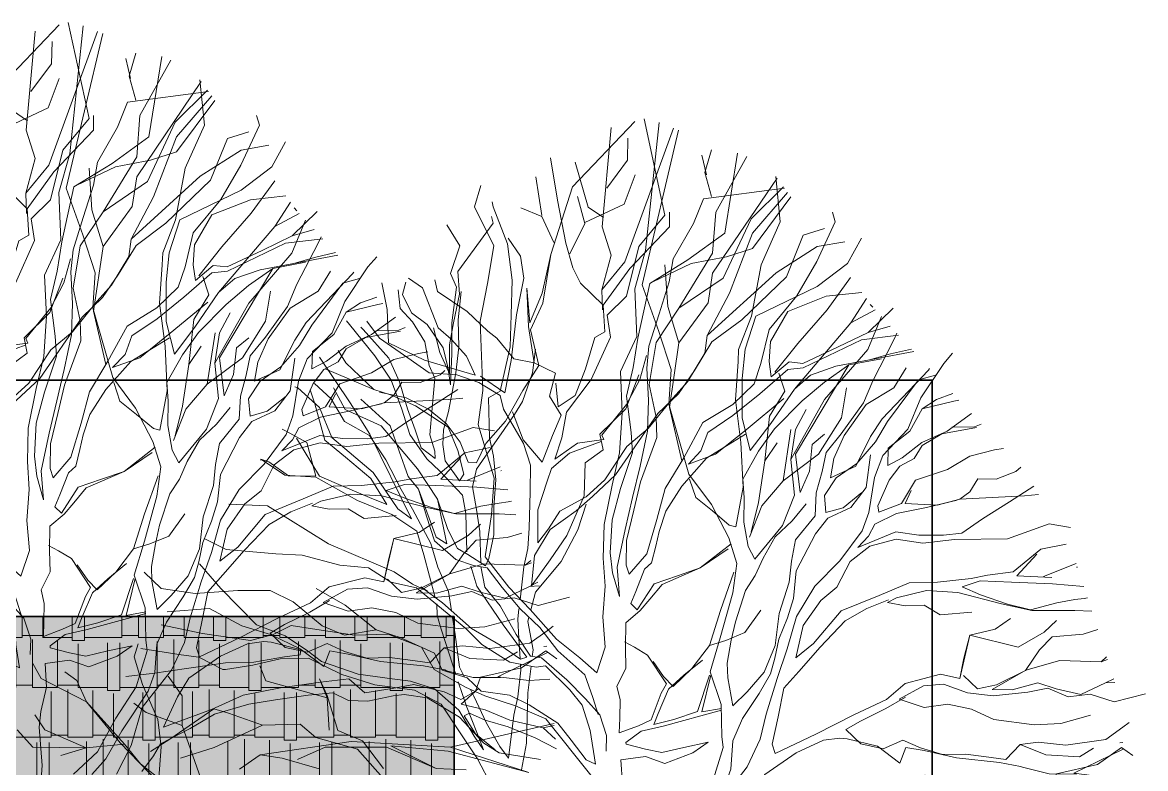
# Model space of a CAD drawing. Header units: millimetres. Extents: x -2481 to 9238, y -476 to 10647.
# Drawn here: x 6134 to 6820, y 8942 to 9398 of the extents above; entities that cross this region are included whole.
import ezdxf

# ---------------------------------------------------------------- set-up
doc = ezdxf.new("R2010")
doc.units = ezdxf.units.MM
for name, color, linetype, lineweight in [('A-ELEWACJA CIENKA', 11, 'Continuous', 13), ('A-murowane', 3, 'Continuous', 35), ('A-RYS ELEWACJI', 30, 'Continuous', 35), ('B-materiały', 9, 'Continuous', 0)]:
    doc.layers.add(name, color=color, linetype=linetype, lineweight=lineweight)
doc.layers.add('bowe drewno', color=7, linetype='Continuous', true_color=0x51432a)

# ---------------------------------------------------------------- blocks, each defined once
blk = doc.blocks.new('A$C2EBD462E')
at = {"layer": 'B-materiały'}
for p, q in [((-80.34, 908.35), (-42.28, 948.3)), ((-36.61, 949.78), (-23.92, 890.99)), ((-35.74, 869.47), (-27.53, 947.69)), ((-62.29, 883.94), (-56.77, 944.52)), ((-48.42, 862.45), (-18.68, 944.24)), ((-37.96, 848.42), (-15.58, 943.03)), ((-46.84, 924.54), (-46.55, 938.12)), ((1.38, 915.59), (-1.51, 927.72)), ((0.52, 917.03), (4.56, 930.9)), ((7.17, 892.89), (26.05, 926.75)), ((20.44, 928.94), (12.69, 879.88)), ((-89.62, 900.21), (-93.88, 926.12)), ((-70.81, 895.94), (-78.89, 923.39)), ((-59.55, 907.5), (-46.84, 924.54)), ((-99.11, 890.74), (-102.86, 914.43)), ((-48.86, 897.67), (-42.22, 915.59)), ((4.56, 902.29), (0.52, 917.03)), ((5.17, 855.47), (44.52, 913.6)), ((46.54, 886.93), (43.77, 914.62)), ((-136.51, 909.16), (-140.27, 896.15)), ((-93.78, 866.9), (-80.34, 908.35)), ((-0.35, 901.03), (49.05, 907.5)), ((48.4, 908.37), (28.74, 888.82)), ((-128.99, 896.15), (-129.54, 899.18)), ((-84.45, 873.84), (-89.62, 900.21)), ((-72.83, 885.82), (-77.45, 902.29)), ((-6.55, 885.84), (-0.35, 901.03)), ((29.49, 879.88), (51.03, 904.83)), ((53.01, 902.15), (29.49, 870.66)), ((-140.27, 896.15), (-128.55, 872.17)), ((-120.2, 873.5), (-128.99, 896.15)), ((-99.11, 890.16), (-112.1, 895.36)), ((-72.83, 886.4), (-48.86, 897.67)), ((-61.57, 889.58), (-70.81, 895.94)), ((-21.16, 883.94), (-21.16, 892.89)), ((-21.16, 892.89), (-21.16, 883.94)), ((5.17, 867.67), (7.17, 892.89)), ((80.14, 886.93), (78.39, 892.89)), ((-150.5, 856.54), (-128.99, 886.11)), ((-128.99, 886.11), (-129.99, 890.18)), ((-91.89, 874.27), (-99.11, 890.16)), ((-82.07, 867.33), (-72.83, 885.82)), ((-23.92, 890.99), (-39.97, 871.74)), ((-18.86, 864.31), (-6.55, 885.84)), ((28.74, 888.82), (11.69, 852.49)), ((34.87, 860.62), (46.54, 886.93)), ((68.89, 862.59), (80.14, 886.93)), ((-149.22, 872.21), (-157.32, 885.03)), ((-56.77, 866.59), (-62.29, 883.94)), ((-45.49, 858.45), (-21.16, 883.94)), ((12.69, 879.88), (-9.88, 863.61)), ((15.45, 843.27), (29.49, 879.88)), ((60.58, 878.79), (50.3, 853.3)), ((73.62, 882.86), (60.58, 878.79)), ((-154.94, 855.31), (-149.22, 872.21)), ((-128.55, 872.17), (-132.44, 849.17)), ((-117.41, 851.22), (-120.2, 873.5)), ((-112.19, 865.88), (-119.73, 876.86)), ((-80.17, 858.86), (-84.45, 873.84)), ((-39.97, 871.74), (-47.49, 841.37)), ((43.93, 855.82), (69.11, 871.74)), ((69.11, 871.74), (85.91, 874.72)), ((96.19, 876.89), (87.67, 861.44)), ((-110.18, 852.52), (-112.19, 865.88)), ((-93.78, 866.9), (-98.9, 843.27)), ((-98.62, 837.17), (-93.78, 866.9)), ((-62.51, 845.34), (-56.77, 866.59)), ((-42.41, 845.84), (-35.74, 869.47)), ((-15.4, 834.05), (5.17, 867.67)), ((13.69, 865.5), (-7.87, 861.44)), ((29.49, 870.66), (13.69, 865.5)), ((-75.47, 849.48), (-80.17, 858.86)), ((-62.51, 845.34), (-48.42, 862.45)), ((-61.72, 835.86), (-45.49, 858.45)), ((-9.88, 863.61), (-33.2, 849.23)), ((-7.87, 861.44), (-31.44, 850.32)), ((-22.17, 835.13), (-23.92, 860.62)), ((-21.3, 850.28), (-18.86, 864.31)), ((28.95, 829.19), (34.87, 860.62)), ((56.57, 841.62), (68.89, 862.59)), ((87.67, 861.44), (69.11, 847.34)), ((-172.12, 846.52), (-180.65, 852.49)), ((-162.84, 844.35), (-164.6, 851.4)), ((-151.38, 847.02), (-154.94, 855.31)), ((-149.59, 842.6), (-150.5, 856.54)), ((-117.99, 829.98), (-117.41, 851.22)), ((-114.64, 830.06), (-110.18, 852.52)), ((11.69, 852.49), (-15.4, 834.05)), ((1.87, 817.34), (43.93, 855.82)), ((2.41, 837.3), (5.17, 855.47)), ((50.3, 853.3), (22.97, 827)), ((75.22, 833.14), (89.52, 852.89)), ((-196.88, 849.62), (-193.68, 833.24)), ((-185.69, 833.87), (-186.98, 845.28)), ((-182.3, 849.97), (-184.41, 842.45)), ((-162.49, 822.16), (-172.12, 846.52)), ((-144.86, 832.1), (-162.84, 844.35)), ((-154.18, 825.16), (-151.38, 847.02)), ((-148.52, 844.3), (-150.32, 826.94)), ((-132.44, 849.17), (-136.89, 826.16)), ((-106.42, 825.1), (-108.43, 846.25)), ((-108.43, 846.25), (-107.42, 822.93)), ((-61.72, 835.86), (-75.47, 849.48)), ((-62.21, 833.05), (-62.51, 845.34)), ((-41.13, 816.82), (-42.41, 845.84)), ((-33.2, 849.23), (-40.54, 815.72)), ((-27.68, 819.95), (-37.96, 848.42)), ((-27.51, 830.57), (-21.3, 850.28)), ((69.11, 847.34), (31.5, 829.17)), ((-184.41, 842.45), (-178.92, 831.25)), ((-153.07, 825.19), (-149.59, 842.6)), ((-98.9, 843.27), (-106.42, 825.1)), ((-47.49, 841.37), (-59.33, 829.77)), ((-15.4, 812.9), (2.41, 837.3)), ((1.87, 817.34), (15.45, 843.27)), ((39.77, 821.08), (56.57, 841.62)), ((74.63, 841.37), (51.05, 832.15)), ((96.3, 843.75), (74.63, 841.37)), ((89.67, 825.1), (99.12, 839.94)), ((-193.68, 833.24), (-192.93, 812.9)), ((-178.22, 825.68), (-185.69, 833.87)), ((-178.92, 831.25), (-169.24, 824.23)), ((-132.27, 820.13), (-144.86, 832.1)), ((-106.03, 820.78), (-98.62, 837.17)), ((-60.75, 819.68), (-61.72, 835.86)), ((-33.72, 810.86), (-27.51, 830.57)), ((-15.4, 834.05), (-29.31, 813.21)), ((-15.4, 812.9), (-22.17, 835.13)), ((51.05, 832.15), (40.51, 813.84)), ((57.3, 812.58), (75.22, 833.14)), ((89.67, 825.1), (104.52, 833.05)), ((100.15, 819.24), (115.42, 834.15)), ((101.46, 836.36), (103.02, 834.68)), ((-216.73, 824.16), (-218.46, 826.35)), ((-201.16, 804.99), (-216.73, 824.16)), ((-198.45, 815.88), (-206.06, 826.19)), ((-170.65, 813.58), (-178.22, 825.68)), ((-169.24, 824.23), (-159.39, 809.95)), ((-155.52, 811.72), (-153.07, 825.19)), ((-154.27, 806.17), (-154.18, 825.16)), ((-150.32, 826.94), (-149.9, 810.19)), ((-136.89, 826.16), (-135.27, 783.74)), ((-118.62, 810.41), (-117.99, 829.98)), ((-117.85, 802.05), (-114.64, 830.06)), ((-59.33, 829.77), (-57.32, 816.42)), ((22.97, 827), (4.76, 813.5)), ((21.08, 808.88), (28.95, 829.19)), ((31.5, 829.17), (24.99, 808.98)), ((55.21, 784.6), (89.67, 825.1)), ((99.95, 808.83), (108.3, 828.98)), ((-209.77, 822.48), (-208.27, 821.02)), ((-208.27, 821.02), (-192.75, 803.53)), ((-165.28, 822.09), (-161.55, 807.1)), ((-154.49, 815.1), (-162.49, 822.16)), ((-126.58, 815.8), (-132.27, 820.13)), ((-107.42, 822.93), (-103.85, 800.73)), ((-101.02, 799.12), (-106.03, 820.78)), ((-66.81, 816.18), (-60.75, 819.68)), ((-51.2, 795.34), (-41.13, 816.82)), ((-20.16, 796.63), (-27.68, 819.95)), ((0.46, 806.69), (1.87, 817.34)), ((34.7, 800.29), (39.77, 821.08)), ((81.93, 810.41), (100.15, 819.24)), ((118.86, 817.59), (96.19, 814.8)), ((100.15, 819.24), (113.72, 823.13)), ((116, 814.8), (117.8, 818.74)), ((-181.02, 803.82), (-198.45, 815.88)), ((-192.93, 812.9), (-170.93, 802.4)), ((-168.06, 799.12), (-170.65, 813.58)), ((-159.39, 809.95), (-155.63, 793.84)), ((-155.63, 793.84), (-155.52, 811.72)), ((-145.29, 804.72), (-154.49, 815.1)), ((-149.9, 810.19), (-151.74, 794.5)), ((-116.2, 803.21), (-126.58, 815.8)), ((-124.65, 783.45), (-118.62, 810.41)), ((-72.48, 797.04), (-66.81, 816.18)), ((-57.32, 816.42), (-68.96, 790.43)), ((-40.54, 815.72), (-43.44, 797.77)), ((-35.06, 797.42), (-33.72, 810.86)), ((-29.31, 813.21), (-33.69, 787.4)), ((-21.16, 773.31), (-15.4, 812.9)), ((4.76, 813.5), (-5.97, 795.92)), ((40.51, 813.84), (39.7, 801.53)), ((43.22, 794.91), (57.3, 812.58)), ((60.4, 800.37), (81.93, 810.41)), ((96.19, 814.8), (60.58, 797.71)), ((103.12, 789.71), (116, 814.8)), ((-216.25, 776.29), (-234.98, 804.19)), ((-218.93, 800.64), (-223.59, 808.28)), ((-191.29, 790.16), (-201.16, 804.99)), ((-192.75, 803.53), (-186.24, 789.17)), ((-167.94, 794.65), (-181.02, 803.82)), ((-161.55, 807.1), (-156.23, 795.5)), ((-154.91, 787.16), (-154.27, 806.17)), ((-139.97, 793.12), (-145.29, 804.72)), ((-103.85, 800.73), (-116.2, 803.21)), ((-102.95, 809.13), (-104.81, 794.56)), ((-39.35, 790.61), (-35.25, 805.24)), ((-10.27, 789.1), (0.46, 806.69)), ((20.7, 801.61), (21.08, 808.88)), ((24.99, 808.98), (23.2, 791.06)), ((73.62, 778.19), (99.95, 808.83)), ((80.55, 798.64), (128.14, 807.58)), ((108.37, 803.25), (88.35, 799.4)), ((101.13, 802.51), (113.88, 806.18)), ((113.88, 806.18), (126.68, 809.15)), ((146.43, 800.29), (151.86, 806.57)), ((-201.76, 784.31), (-231.67, 796.94)), ((-201.76, 784.31), (-218.93, 800.64)), ((-170.93, 802.4), (-155.73, 797.75)), ((-164.51, 791.39), (-168.06, 799.12)), ((-155.73, 797.75), (-139.97, 793.12)), ((-121.83, 782.4), (-117.85, 802.05)), ((-110.69, 783.8), (-101.02, 799.12)), ((-90.84, 794.35), (-103.85, 800.73)), ((-78.77, 780.69), (-72.48, 797.04)), ((-43.44, 797.77), (-47.48, 780.35)), ((-34.01, 777.9), (-35.06, 797.42)), ((-21.66, 775.41), (-20.16, 796.63)), ((19.06, 778.11), (20.7, 801.61)), ((30.54, 787.89), (34.7, 800.29)), ((51.05, 796.63), (34.05, 781.84)), ((39.7, 801.53), (41.05, 792.07)), ((41.05, 792.07), (52, 801.28)), ((60.58, 797.71), (51.05, 796.63)), ((52, 801.28), (60.4, 800.37)), ((55.82, 744.83), (88.35, 799.4)), ((65.05, 793.23), (80.55, 798.64)), ((88.35, 799.4), (73.53, 788.97)), ((80.55, 798.64), (101.13, 802.51)), ((123.52, 797.71), (116, 785.51)), ((125.06, 783.56), (137.04, 796.15)), ((132.43, 779.27), (146.43, 800.29)), ((137.04, 796.15), (137.78, 797.18)), ((-184.71, 772.45), (-191.29, 790.16)), ((-151.15, 793.4), (-167.94, 794.65)), ((-166.28, 772.91), (-164.51, 791.39)), ((-156.23, 795.5), (-154.91, 787.16)), ((-151.74, 794.5), (-156.18, 770.93)), ((-137.63, 788.71), (-151.15, 793.4)), ((-136.61, 792.64), (-121.83, 782.4)), ((-104.81, 794.56), (-111.08, 777.08)), ((-94.4, 780.29), (-90.84, 794.35)), ((-68.96, 790.43), (-84.1, 770.5)), ((-50.02, 770.23), (-51.2, 795.34)), ((-47.84, 772.52), (-39.98, 793.39)), ((-47.35, 775.33), (-39.35, 790.61)), ((-5.97, 795.92), (-15.67, 781.71)), ((23.2, 791.06), (23.24, 767.04)), ((49.3, 783.34), (45.54, 794.46)), ((55.21, 784.6), (65.05, 793.23)), ((97.32, 776.16), (103.12, 789.71)), ((131.05, 790.39), (112.13, 764.8)), ((141.41, 793.26), (131.05, 790.39)), ((-250.14, 786.12), (-248.35, 785.51)), ((-248.35, 785.51), (-235.06, 773.31)), ((-237.86, 775.58), (-240.8, 784.1)), ((-238.03, 788), (-227.88, 778.63)), ((-226.53, 785.51), (-219.26, 772.22)), ((-191.63, 781.21), (-201.76, 784.31)), ((-198.37, 782.72), (-182.08, 779.21)), ((-186.24, 789.17), (-181.36, 772.53)), ((-135.27, 783.74), (-138.1, 763)), ((-124.58, 780.66), (-137.63, 788.71)), ((-131.81, 779.36), (-124.65, 783.45)), ((-121.39, 765.09), (-110.69, 783.8)), ((-90.69, 788.21), (-89.21, 773.72)), ((-33.69, 787.4), (-29.28, 767.4)), ((-18.96, 779.39), (-10.27, 789.1)), ((17.45, 775.27), (30.54, 787.89)), ((40.02, 768.16), (49.3, 783.34)), ((40.65, 763.57), (55.21, 784.6)), ((73.53, 788.97), (59.85, 777.45)), ((83.9, 767.07), (86.91, 785.51)), ((116, 785.51), (98.95, 775.21)), ((108.73, 766.39), (125.06, 783.56)), ((-231.71, 753.39), (-237.86, 775.58)), ((-227.88, 778.63), (-219.71, 764.87)), ((-204.22, 757.04), (-216.25, 776.29)), ((-191.93, 762.19), (-209.73, 778.46)), ((-176.37, 774.33), (-191.63, 781.21)), ((-182.08, 779.21), (-168.5, 772.29)), ((-131.19, 754.79), (-131.81, 779.36)), ((-122.69, 772.32), (-124.58, 780.66)), ((-111.08, 777.08), (-115.91, 769.14)), ((-87.41, 768.74), (-94.4, 780.29)), ((-89.21, 773.72), (-78.77, 780.69)), ((-47.48, 780.35), (-44.69, 758.08)), ((-34.65, 758.89), (-34.01, 777.9)), ((-34.13, 760.57), (-18.96, 779.39)), ((-15.67, 781.71), (-28.22, 769.66)), ((34.05, 781.84), (17.62, 768.57)), ((22.51, 751.94), (19.06, 778.11)), ((25.66, 759.84), (48.65, 778.85)), ((59.85, 777.45), (42.97, 760.27)), ((52.93, 741.53), (73.62, 778.19)), ((83.82, 757.38), (97.32, 776.16)), ((124.53, 760.08), (132.43, 779.27)), ((141.95, 778.39), (133.16, 772.59)), ((152.61, 777.37), (133.16, 772.59)), ((151.96, 781.89), (141.95, 778.39)), ((155.58, 777.98), (152.61, 777.37)), ((-235.06, 773.31), (-227.54, 755.14)), ((-219.26, 772.22), (-197.45, 762.19)), ((-179.85, 756.93), (-184.71, 772.45)), ((-181.36, 772.53), (-176.57, 759.8)), ((-156.5, 761.42), (-176.37, 774.33)), ((-168.5, 772.29), (-157.67, 763.63)), ((-167.55, 756.67), (-166.28, 772.91)), ((-156.18, 770.93), (-159.25, 759.68)), ((-115.91, 769.14), (-123.99, 757.21)), ((-110.44, 751.4), (-122.69, 772.32)), ((-117.07, 770.79), (-110.49, 753.63)), ((-92.68, 756.32), (-87.41, 768.74)), ((-84.1, 770.5), (-87.06, 754.78)), ((-63.65, 757.04), (-47.84, 772.52)), ((-62.52, 756.51), (-47.35, 775.33)), ((-28.22, 769.66), (-54.09, 732.14)), ((-51.64, 745.61), (-50.02, 770.23)), ((-16.76, 758.22), (-21.66, 775.41)), ((-13.64, 740.77), (-21.16, 773.31)), ((-0.71, 764.21), (17.45, 775.27)), ((55.82, 760.02), (62.34, 772.22)), ((98.95, 775.21), (85.52, 756.31)), ((133.16, 772.59), (125.68, 758.99)), ((148.58, 759.01), (163.27, 769.69)), ((-219.71, 764.87), (-204.41, 756.31)), ((-197.45, 762.19), (-175.13, 735.89)), ((-180.88, 731.2), (-191.93, 762.19)), ((-157.67, 763.63), (-149, 752.11)), ((-138.1, 763), (-128.34, 730.28)), ((-133.34, 751.39), (-121.39, 765.09)), ((-29.28, 767.4), (-28.97, 755.12)), ((-12.46, 742.68), (-0.71, 764.21)), ((17.62, 768.57), (2.24, 758.13)), ((23.24, 767.04), (28.21, 747.05)), ((28.21, 747.05), (40.65, 763.57)), ((37.01, 740.77), (40.02, 768.16)), ((69.86, 744.83), (83.9, 767.07)), ((101.74, 755.6), (108.73, 766.39)), ((112.13, 764.8), (104.62, 752.32)), ((165.27, 761.66), (169.26, 763.22)), ((-255.32, 758.95), (-257.86, 760.14)), ((-242.85, 752), (-255.32, 758.95)), ((-227.54, 755.14), (-202.21, 733.72)), ((-204.41, 756.31), (-194.54, 741.47)), ((-178.89, 705.24), (-204.22, 757.04)), ((-169.42, 742.1), (-179.85, 756.93)), ((-176.57, 759.8), (-172.94, 748.72)), ((-164.51, 746.7), (-167.55, 756.67)), ((-159.25, 759.68), (-159.58, 750.73)), ((-150.55, 747.04), (-156.5, 761.42)), ((-123.99, 757.21), (-133.7, 743.56)), ((-98.98, 739.96), (-92.68, 756.32)), ((-61.74, 747.59), (-63.65, 757.04)), ((-61.34, 753.75), (-62.52, 756.51)), ((-47.27, 749.63), (-34.13, 760.57)), ((-44.69, 758.08), (-43.82, 745.81)), ((-39.14, 737.55), (-34.65, 758.89)), ((-28.97, 755.12), (-38.91, 728.05)), ((-9.41, 732.7), (-16.76, 758.22)), ((2.24, 758.13), (-1.95, 746.86)), ((25.17, 757.03), (1.51, 742.47)), ((7.04, 744.85), (25.66, 759.84)), ((42.97, 760.27), (33.25, 746.62)), ((48.3, 728.56), (53.06, 760.02)), ((52.93, 741.53), (55.82, 760.02)), ((73.62, 757.04), (66.1, 750.8)), ((74.61, 745.98), (83.82, 757.38)), ((85.52, 756.31), (79.17, 742.18)), ((92.7, 737.5), (101.74, 755.6)), ((109.29, 744.06), (124.53, 760.08)), ((125.68, 758.99), (112.53, 748.61)), ((133.12, 751.92), (148.58, 759.01)), ((145.27, 757.25), (133.16, 750.24)), ((166.41, 761.13), (145.27, 757.25)), ((151.32, 761.31), (165.27, 761.66)), ((-249.06, 754.63), (-235.08, 731.52)), ((-237.31, 731.46), (-242.85, 752)), ((-219.16, 743.09), (-231.71, 753.39)), ((-172.94, 748.72), (-164.4, 742.23)), ((-159.58, 750.73), (-158.21, 740.71)), ((-149, 752.11), (-144.23, 739.94)), ((-139.19, 739.51), (-133.34, 751.39)), ((-128.68, 743.68), (-131.19, 754.79)), ((-110.49, 753.63), (-98.98, 739.96)), ((-106.19, 738.1), (-110.44, 751.4)), ((-87.06, 754.78), (-91.2, 741.83)), ((-91.2, 741.83), (-77.48, 751.67)), ((-62.98, 752.59), (-82.36, 745.4)), ((-77.48, 751.67), (-61.34, 753.75)), ((-60.72, 729.18), (-47.27, 749.63)), ((23.75, 724.6), (22.51, 751.94)), ((37.01, 740.77), (44.53, 751.89)), ((66.1, 750.8), (64.34, 734.53)), ((104.62, 752.32), (93.21, 739.18)), ((112.53, 748.61), (112.24, 737.98)), ((121.06, 742.67), (133.12, 751.92)), ((133.16, 750.24), (128.33, 742.3)), ((177.36, 747.44), (183.01, 748.39)), ((-269.96, 741.26), (-271.25, 741.33)), ((-270.95, 741.75), (-266.02, 740.24)), ((-256.32, 732.11), (-269.96, 741.26)), ((-203.76, 730.07), (-219.16, 743.09)), ((-194.54, 741.47), (-185.15, 723.27)), ((-161.41, 734.48), (-169.42, 742.1)), ((-164.4, 742.23), (-164.51, 746.7)), ((-146.84, 732.61), (-150.55, 747.04)), ((-133.7, 743.56), (-139.09, 735.6)), ((-127.2, 729.19), (-128.68, 743.68)), ((-82.36, 745.4), (-93.3, 736.19)), ((-72.71, 739.5), (-61.74, 747.59)), ((-56.17, 725.95), (-51.64, 745.61)), ((-43.82, 745.81), (-51.09, 723.84)), ((-23.72, 723.97), (-12.46, 742.68)), ((1.51, 742.47), (-13.7, 725.33)), ((-1.95, 746.86), (-9.57, 738.84)), ((-9.57, 738.84), (7.04, 744.85)), ((33.25, 746.62), (23.62, 729.62)), ((48.3, 728.56), (69.86, 744.83)), ((55.15, 719.8), (52.93, 741.53)), ((58.58, 721.51), (55.82, 744.83)), ((72.11, 734.19), (74.61, 745.98)), ((79.17, 742.18), (77.23, 730.4)), ((101.71, 744.56), (98.95, 724.5)), ((104.05, 730.52), (109.29, 744.06)), ((112.24, 737.98), (121.06, 742.67)), ((128.33, 742.3), (119.51, 737.61)), ((148.61, 735.54), (162.37, 743.71)), ((162.37, 743.71), (177.36, 747.44)), ((-266.02, 740.24), (-254.07, 731.6)), ((-175.13, 735.89), (-162.84, 717.45)), ((-147.63, 719.74), (-161.41, 734.48)), ((-158.21, 740.71), (-149.53, 728.64)), ((-144.23, 739.94), (-139.19, 739.51)), ((-139.09, 735.6), (-141.62, 724.92)), ((-106.35, 721.9), (-106.19, 738.1)), ((-93.3, 736.19), (-95.89, 728.3)), ((-73.32, 719.37), (-72.71, 739.5)), ((-43.69, 718.44), (-39.14, 737.55)), ((33.25, 715.28), (37.01, 740.77)), ((64.34, 734.53), (58.58, 721.51)), ((77.23, 730.4), (92.7, 737.5)), ((93.21, 739.18), (80.58, 730.49)), ((119.51, 737.61), (113.02, 729.07)), ((129.22, 728.91), (148.61, 735.54)), ((178.37, 729.59), (190.54, 734.36)), ((190.54, 734.36), (193.55, 737.02)), ((-237.29, 730.91), (-256.32, 732.11)), ((-254.07, 731.6), (-237.31, 731.46)), ((-211.79, 716.46), (-237.29, 730.91)), ((-235.08, 731.52), (-220.39, 725.18)), ((-193.86, 714.12), (-203.76, 730.07)), ((-202.21, 733.72), (-187.17, 711.48)), ((-174.54, 723.54), (-180.88, 731.2)), ((-149.53, 728.64), (-146.84, 732.61)), ((-128.34, 730.28), (-130.02, 707.9)), ((-128.45, 712.4), (-127.2, 729.19)), ((-95.89, 728.3), (-101.6, 710.84)), ((-72.19, 718.84), (-60.72, 729.18)), ((-54.09, 732.14), (-68.29, 718.94)), ((-38.91, 728.05), (-42.94, 710.64)), ((4.46, 714.06), (-9.41, 732.7)), ((-8.88, 729.65), (-5.14, 718.29)), ((23.62, 729.62), (24.46, 718.47)), ((35.26, 713.38), (48.3, 728.56)), ((68.52, 721.25), (72.11, 734.19)), ((80.58, 730.49), (73.59, 719.7)), ((100.67, 709.2), (104.05, 730.52)), ((113.02, 729.07), (106.15, 713.25)), ((120.64, 714.73), (129.22, 728.91)), ((162.36, 721.92), (167.19, 729.86)), ((167.19, 729.86), (178.37, 729.59)), ((-220.39, 725.18), (-204.58, 718.32)), ((-185.15, 723.27), (-178.14, 711.16)), ((-174.54, 723.54), (-163.84, 694.13)), ((-169.66, 706.9), (-174.54, 723.54)), ((-141.62, 724.92), (-139.03, 711.02)), ((-106.9, 699.54), (-106.35, 721.9)), ((-61.15, 701.8), (-56.17, 725.95)), ((-51.09, 723.84), (-56.2, 704.72)), ((-28.83, 704.84), (-23.72, 723.97)), ((-13.7, 725.33), (-23.37, 710.01)), ((19.33, 700.46), (23.75, 724.6)), ((67.76, 707.26), (68.52, 721.25)), ((84.95, 712.16), (96.45, 721.39)), ((98.95, 724.5), (89.67, 712.29)), ((126.59, 722.7), (122.87, 714.79)), ((156.33, 717.3), (162.36, 721.92)), ((186.53, 715.82), (201.37, 725.35)), ((-290.48, 714.32), (-266.91, 713.38)), ((-190.91, 708.05), (-211.79, 716.46)), ((-204.58, 718.32), (-193.86, 714.12)), ((-162.84, 717.45), (-156.61, 698.85)), ((-157.32, 690.06), (-162.84, 717.45)), ((-145.68, 708.62), (-147.63, 719.74)), ((-88.17, 710.06), (-72.19, 718.84)), ((-83.89, 695.08), (-73.32, 719.37)), ((-68.29, 718.94), (-78.12, 710.31)), ((-72.08, 714.37), (-77.27, 698.6)), ((-48.23, 698.77), (-43.69, 718.44)), ((-5.14, 718.29), (5.12, 710.16)), ((15.03, 693.65), (4.46, 714.06)), ((24.46, 718.47), (24.28, 703.38)), ((28.74, 697.11), (33.25, 715.28)), ((47.8, 701.18), (55.15, 719.8)), ((62.34, 714.46), (53.87, 704.12)), ((73.59, 719.7), (74.42, 709.11)), ((106.81, 709.36), (120.64, 714.73)), ((122.87, 714.79), (142.46, 713.6)), ((154.67, 716.7), (135.79, 712.32)), ((142.46, 713.6), (156.33, 717.3)), ((156.33, 717.3), (195.74, 719.35)), ((170.04, 705.36), (186.53, 715.82)), ((195.74, 719.35), (204.38, 720.12)), ((-266.91, 713.38), (-229.54, 690.06)), ((-175.57, 697.82), (-190.91, 708.05)), ((-187.17, 711.48), (-178.89, 705.24)), ((-178.14, 711.16), (-167, 690.21)), ((-164.81, 691.94), (-169.66, 706.9)), ((-145.09, 685.17), (-145.68, 708.62)), ((-139.03, 711.02), (-137.02, 697.66)), ((-130.02, 707.9), (-133.84, 682.1)), ((-128.59, 695.64), (-128.45, 712.4)), ((-101.6, 710.84), (-101.66, 690.73)), ((-95.17, 699.27), (-88.17, 710.06)), ((-78.12, 710.31), (-94.04, 698.74)), ((-42.94, 710.64), (-47.5, 692.09)), ((-23.37, 710.01), (-27.53, 697.61)), ((5.12, 710.16), (15.39, 701.48)), ((27.73, 694.13), (35.26, 713.38)), ((55.84, 692.44), (67.76, 707.26)), ((74.42, 709.11), (84.95, 712.16)), ((89.67, 712.29), (75.62, 705.78)), ((96.48, 697.93), (100.67, 709.2)), ((117.45, 708.51), (104.2, 702.03)), ((106.15, 713.25), (106.81, 709.36)), ((135.79, 712.32), (117.45, 708.51)), ((-61.63, 681.35), (-61.15, 701.8)), ((-56.2, 704.72), (-57.37, 684.58)), ((-35.01, 684.02), (-28.83, 704.84)), ((15.39, 701.48), (19.33, 700.46)), ((24.28, 703.38), (26.89, 688.36)), ((31, 680.64), (47.8, 701.18)), ((53.87, 704.12), (43.5, 694.36)), ((75.62, 705.78), (68.04, 696.1)), ((104.2, 702.03), (100.47, 694.67)), ((157.41, 696.66), (170.04, 705.36)), ((210.79, 702.26), (185.46, 693.04)), ((223.83, 700.09), (210.79, 702.26)), ((-292.05, 686.52), (-305.5, 693.22)), ((-171.3, 683.4), (-175.57, 697.82)), ((-163.84, 694.13), (-157.32, 690.06)), ((-156.61, 698.85), (-150.73, 687.27)), ((-137.02, 697.66), (-136.54, 678.36)), ((-131.58, 681.04), (-128.59, 695.64)), ((-107.71, 687.23), (-106.9, 699.54)), ((-94.04, 698.74), (-103.69, 682.86)), ((-101.66, 690.73), (-95.17, 699.27)), ((-94.13, 680.3), (-83.89, 695.08)), ((-77.27, 698.6), (-87.4, 679.35)), ((-53.24, 675.74), (-48.23, 698.77)), ((-27.53, 697.61), (-29.54, 688.63)), ((19.89, 678.13), (15.03, 693.65)), ((43.5, 694.36), (36.01, 681.33)), ((68.04, 696.1), (56.31, 673.46)), ((82.97, 679.71), (96.48, 697.93)), ((93.94, 687.81), (117.17, 697.33)), ((100.47, 694.67), (93.94, 687.81)), ((117.17, 697.33), (131.18, 695.44)), ((131.18, 695.44), (146.27, 695.26)), ((146.27, 695.26), (157.41, 696.66)), ((-261.82, 683.92), (-292.05, 686.52)), ((-229.54, 690.06), (-189.47, 672.89)), ((-167, 690.21), (-162.73, 675.79)), ((-151.68, 680.54), (-164.81, 691.94)), ((-150.73, 687.27), (-144.49, 683.51)), ((-110.22, 675.99), (-107.71, 687.23)), ((-47.5, 692.09), (-47.68, 677)), ((-29.54, 688.63), (-32.08, 678.51)), ((16.45, 690.06), (-2.39, 675.34)), ((-2.39, 675.34), (14.64, 686.94)), ((26.89, 688.36), (31, 680.64)), ((53.37, 679.53), (55.84, 692.44)), ((101.19, 688.55), (89.13, 679.31)), ((117.28, 692.86), (101.19, 688.55)), ((133.54, 690.48), (117.28, 692.86)), ((153.04, 692.64), (133.54, 690.48)), ((185.46, 693.04), (153.04, 692.64)), ((188.73, 672.86), (205.7, 686.7)), ((205.7, 686.7), (221.26, 689.88)), ((-245.6, 683.21), (-261.82, 683.92)), ((-222.54, 677.09), (-245.6, 683.21)), ((-164.33, 657.33), (-171.3, 683.4)), ((-140.97, 676.9), (-151.68, 680.54)), ((-144.49, 683.51), (-133.7, 676.52)), ((-133.84, 682.1), (-119.41, 663.47)), ((-133.7, 676.52), (-131.58, 681.04)), ((-103.69, 682.86), (-105.46, 664.38)), ((-105.46, 664.38), (-94.13, 680.3)), ((-60.5, 664.19), (-61.63, 681.35)), ((-57.37, 684.58), (-55.94, 672.32)), ((-45.87, 671.46), (-35.01, 684.02)), ((36.01, 681.33), (31.25, 670.6)), ((52.02, 666.65), (53.37, 679.53)), ((67.72, 664.25), (82.97, 679.71)), ((190.98, 670.54), (203.26, 683.82)), ((-342.13, 672.7), (-331.85, 662.67)), ((-308.28, 677.86), (-295.24, 662.67)), ((-205.18, 675.29), (-222.54, 677.09)), ((-191.55, 666.69), (-205.18, 675.29)), ((-189.47, 672.89), (-178.11, 665.35)), ((-162.73, 675.79), (-156.21, 660.87)), ((-138.98, 664.1), (-142.56, 676.44)), ((-132.56, 675.43), (-140.97, 676.9)), ((-136.42, 676.1), (-133.94, 663.66)), ((-123.32, 663.37), (-132.56, 675.43)), ((-112.51, 655.82), (-110.22, 675.99)), ((-87.4, 679.35), (-103.13, 660.53)), ((-51.67, 657.9), (-53.24, 675.74)), ((-47.68, 677), (-45.87, 671.46)), ((-36.45, 674.49), (-41.69, 660.95)), ((-32.08, 678.51), (-36.45, 674.49)), ((-2.39, 675.34), (-25.6, 665.26)), ((-16.24, 670.52), (-2.39, 675.34)), ((9.93, 649.38), (18.21, 672.7)), ((17.54, 660.2), (19.89, 678.13)), ((56.31, 673.46), (54.5, 656.65)), ((89.13, 679.31), (81.14, 663.47)), ((173.14, 670.8), (188.73, 672.86)), ((227.36, 678.05), (207.27, 669.99)), ((227.59, 675.69), (228.09, 675.82)), ((-175.82, 663.17), (-191.55, 666.69)), ((-55.94, 672.32), (-51.67, 657.9)), ((-40.86, 649.8), (-30.64, 665.69)), ((-30.64, 665.69), (-16.24, 670.52)), ((31.25, 670.6), (25.33, 661.51)), ((45.79, 647.5), (52.02, 666.65)), ((106.97, 658.53), (125.21, 666.24)), ((125.21, 666.24), (142.51, 666.68)), ((142.51, 666.68), (163.13, 668.87)), ((168.75, 667.34), (157.67, 663.71)), ((163.13, 668.87), (173.14, 670.8)), ((187.76, 666.69), (168.75, 667.34)), ((212.93, 665.65), (187.76, 666.69)), ((212.54, 669.45), (190.98, 670.54)), ((-331.85, 662.67), (-311.04, 659.69)), ((-311.04, 659.69), (-284.96, 661.59)), ((-295.24, 662.67), (-273.58, 640.61)), ((-284.96, 661.59), (-265.16, 661.49)), ((-265.16, 661.49), (-251.03, 654.59)), ((-237.07, 662.67), (-219.26, 652.64)), ((-178.11, 665.35), (-169.07, 661.11)), ((-162.7, 652.33), (-175.82, 663.17)), ((-169.07, 661.11), (-173.05, 663.8)), ((-173.05, 663.8), (-159.95, 654.07)), ((-156.21, 660.87), (-154.42, 649.15)), ((-122.74, 640.48), (-138.98, 664.1)), ((-133.94, 663.66), (-124.71, 652.16)), ((-112.37, 650.24), (-123.32, 663.37)), ((-119.41, 663.47), (-106.22, 649.83)), ((-103.13, 660.53), (-105.88, 649.75)), ((-61.97, 645.36), (-60.5, 664.19)), ((-41.69, 660.95), (-44.86, 653.61)), ((-25.6, 665.26), (-33.19, 656.13)), ((9.85, 632.63), (17.54, 660.2)), ((25.33, 661.51), (19.11, 642.36)), ((56.45, 645.53), (67.72, 664.25)), ((81.14, 663.47), (71.29, 655.4)), ((135.94, 661.49), (117.62, 657.12)), ((154.97, 660.29), (135.94, 661.49)), ((181.7, 653.45), (154.97, 660.29)), ((157.67, 663.71), (168.96, 658.96)), ((168.96, 658.96), (185.31, 653.23)), ((231.92, 664.02), (212.93, 665.65)), ((-251.03, 654.59), (-233.34, 639.95)), ((-219.26, 652.64), (-200.32, 637.42)), ((-163.11, 646.17), (-163.29, 653.43)), ((-145.59, 638.23), (-162.7, 652.33)), ((-159.95, 654.07), (-142.24, 638.32)), ((-124.71, 652.16), (-114.77, 634.54)), ((-44.86, 653.61), (-40.86, 649.8)), ((-33.19, 656.13), (-39.17, 649.28)), ((54.5, 656.65), (50.89, 644.83)), ((71.29, 655.4), (60.5, 640.04)), ((83.74, 649.01), (106.97, 658.53)), ((112.62, 655.87), (99.35, 650.51)), ((117.62, 657.12), (112.1, 654.19)), ((112.1, 654.19), (122.77, 652.22)), ((122.77, 652.22), (134.49, 652.51)), ((134.49, 652.51), (144.13, 646.61)), ((200.26, 649.38), (181.7, 653.45)), ((185.31, 653.23), (199.36, 649.67)), ((199.36, 649.67), (215.46, 653.98)), ((215.46, 653.98), (226.58, 655.94)), ((226.58, 655.94), (232.15, 656.63)), ((232.15, 656.63), (234.18, 657.07)), ((-302.32, 650.51), (-328.09, 648.57)), ((-282.5, 639.83), (-302.32, 650.51)), ((-160.66, 637.86), (-163.11, 646.17)), ((-113.89, 644.06), (-113.16, 650.33)), ((-100.36, 638.81), (-112.37, 650.24)), ((-107.04, 645.17), (-107.71, 642.53)), ((-106.22, 649.83), (-90.12, 631.8)), ((-60.39, 626.96), (-61.97, 645.36)), ((-39.17, 649.28), (-47.92, 641.8)), ((3.26, 628), (9.93, 649.38)), ((24.86, 635.8), (34.57, 649.45)), ((43.49, 627.89), (45.79, 647.5)), ((50.8, 625.83), (56.45, 645.53)), ((66.92, 629.03), (83.74, 649.01)), ((99.35, 650.51), (86.13, 642.92)), ((144.13, 646.61), (163.64, 648.3)), ((226.58, 649.38), (200.26, 649.38)), ((236.86, 648.85), (226.58, 649.38)), ((-306.53, 635.28), (-331.85, 640.44)), ((-265.05, 634.68), (-282.5, 639.83)), ((-273.58, 640.61), (-256.09, 633.79)), ((-252.34, 640.03), (-263.38, 634.72)), ((-236.63, 637.63), (-252.34, 640.03)), ((-233.34, 639.95), (-219.79, 634.14)), ((-153.78, 644.98), (-152.21, 634.72)), ((-135.85, 628.42), (-145.59, 638.23)), ((-142.24, 638.32), (-124.67, 628.14)), ((-108.28, 620.73), (-122.74, 640.48)), ((-113.17, 632.11), (-113.89, 644.06)), ((-107.71, 642.53), (-104.49, 625.3)), ((-89.38, 624.56), (-100.36, 638.81)), ((-47.92, 641.8), (-48.1, 626.71)), ((19.11, 642.36), (16.59, 631.12)), ((50.89, 644.83), (45.62, 631.85)), ((60.5, 640.04), (55.97, 620.38)), ((86.13, 642.92), (70.89, 626.9)), ((177.87, 637.96), (187.21, 644.33)), ((207.78, 636.1), (215.3, 643.15)), ((-277.25, 631.03), (-306.53, 635.28)), ((-263.38, 634.72), (-277.25, 631.03)), ((-246.39, 625.65), (-265.05, 634.68)), ((-256.09, 633.79), (-242.45, 624.63)), ((-213.65, 634.29), (-236.63, 637.63)), ((-219.79, 634.14), (-200.32, 637.42)), ((-192.99, 634.81), (-213.65, 634.29)), ((-200.32, 637.42), (-185.68, 632.76)), ((-172.68, 626.94), (-192.99, 634.81)), ((-185.68, 632.76), (-164.77, 623.23)), ((-155.82, 622.89), (-160.66, 637.86)), ((-152.21, 634.72), (-149.47, 614.67)), ((-114.77, 634.54), (-106.06, 621.35)), ((-112.41, 619.69), (-113.17, 632.11)), ((-90.12, 631.8), (-75.87, 620.43)), ((3.67, 611.81), (9.85, 632.63)), ((13.24, 631.04), (24.86, 635.8)), ((45.62, 631.85), (43.13, 620.06)), ((156.28, 607.81), (162.32, 634.21)), ((158.76, 620.16), (162.32, 634.21)), ((162.32, 634.21), (177.87, 637.96)), ((162.32, 634.21), (191.98, 626.88)), ((191.98, 626.88), (207.78, 636.1)), ((205, 625.23), (212.62, 633.24)), ((212.62, 633.24), (231.58, 634.83)), ((231.58, 634.83), (240.51, 637.63)), ((-345.77, 628.91), (-348.28, 621.05)), ((-319.48, 622.15), (-344.16, 626)), ((-246.86, 622.29), (-246.39, 625.65)), ((-242.45, 624.63), (-233.91, 618.14)), ((-165.07, 613.17), (-172.68, 626.94)), ((-118.82, 617.68), (-135.85, 628.42)), ((-124.67, 628.14), (-112.16, 619.52)), ((-104.49, 625.3), (-104.99, 621.2)), ((-72.82, 609.89), (-89.38, 624.56)), ((-65.59, 611.19), (-60.39, 626.96)), ((-42.52, 626.85), (-48.74, 630.05)), ((-48.1, 626.71), (-47.78, 613.87)), ((-34.57, 622.02), (-42.52, 626.85)), ((-7.55, 613.76), (3.26, 628)), ((3.26, 628), (13.24, 631.04)), ((16.59, 631.12), (14.15, 617.1)), ((36.64, 611.51), (43.49, 627.89)), ((44.55, 607.8), (50.8, 625.83)), ((55.97, 620.38), (66.92, 629.03)), ((70.89, 626.9), (57.85, 612.05)), ((196.38, 612.72), (205, 625.23)), ((-348.28, 621.05), (-343.26, 603.97)), ((-308.83, 620.74), (-319.48, 622.15)), ((-294.12, 613.28), (-308.83, 620.74)), ((-292.55, 617.23), (-275.24, 617.67)), ((-259.09, 619.75), (-275.76, 615.98)), ((-275.24, 617.67), (-256.33, 620.94)), ((-241.78, 620.18), (-259.09, 619.75)), ((-256.33, 620.94), (-246.86, 622.29)), ((-221.42, 610.08), (-241.78, 620.18)), ((-233.91, 618.14), (-211.37, 610.33)), ((-164.77, 623.23), (-160.04, 612.73)), ((-151.79, 610.21), (-155.82, 622.89)), ((-102.55, 614.73), (-118.82, 617.68)), ((-112.16, 619.52), (-108.28, 620.73)), ((-106.06, 621.35), (-99.34, 620.4)), ((-99.34, 620.4), (-83.91, 606.82)), ((-75.87, 620.43), (-65.59, 611.19)), ((-22.96, 604.43), (-34.57, 622.02)), ((-31.13, 618.2), (-24.75, 608.86)), ((-0.98, 618.95), (-12.48, 609.73)), ((43.13, 620.06), (40.57, 610.5)), ((156.28, 607.81), (158.76, 620.16)), ((217.31, 618.74), (196.49, 612.78)), ((242.63, 617.93), (217.31, 618.74)), ((245.95, 620.93), (242.63, 617.93)), ((242.63, 617.93), (246.45, 619.37)), ((-410.22, 616.98), (-405.2, 607.76)), ((-383.38, 606.41), (-390.66, 611.83)), ((-353.42, 608.98), (-337.37, 610.88)), ((-337.37, 610.88), (-292.55, 617.23)), ((-292.45, 613.33), (-294.12, 613.28)), ((-275.76, 615.98), (-292.45, 613.33)), ((-267.91, 606.27), (-271.42, 615.49)), ((-145.81, 602.48), (-165.07, 613.17)), ((-160.04, 612.73), (-144.84, 608.09)), ((-149.47, 614.67), (-146.42, 608.57)), ((-113.82, 596.57), (-111.99, 612.82)), ((-111.99, 612.82), (-112.22, 616.48)), ((-105.72, 615.31), (-107.74, 598.96)), ((-96.98, 615.43), (-102.55, 614.73)), ((-82.08, 600.72), (-96.98, 615.43)), ((-47.78, 613.87), (-53.25, 602.96)), ((-19.01, 602.86), (-7.55, 613.76)), ((10.31, 591.86), (3.67, 611.81)), ((14.15, 617.1), (14.38, 608.16)), ((26.32, 599.52), (36.64, 611.51)), ((57.85, 612.05), (48.61, 601.76)), ((196.49, 612.78), (176, 601.04)), ((178.72, 603.9), (196.38, 612.72)), ((-405.2, 607.76), (-377.37, 593.39)), ((-377.37, 593.39), (-383.38, 606.41)), ((-343.26, 603.97), (-333.9, 582.62)), ((-327.47, 609.12), (-318.94, 597.19)), ((-230.3, 595.96), (-267.91, 606.27)), ((-230.3, 595.96), (-235.06, 607.62)), ((-235.06, 607.62), (-230.3, 597.32)), ((-201.15, 603.88), (-221.42, 610.08)), ((-211.37, 610.33), (-190.63, 607.5)), ((-190.63, 607.5), (-179.42, 606.1)), ((-179.42, 606.1), (-164.78, 601.44)), ((-144.95, 590.21), (-150.36, 605.71)), ((-144.84, 608.09), (-136.25, 599.92)), ((-83.91, 606.82), (-72.45, 595.37)), ((-68, 596.04), (-72.82, 609.89)), ((-26.17, 598.77), (-22.96, 604.43)), ((-24.75, 608.86), (-19.01, 602.86)), ((-12.48, 609.73), (-21.76, 601.11)), ((-4.1, 587.59), (3.26, 609.76)), ((-1.35, 587.29), (4.16, 609.79)), ((14.38, 608.16), (17.6, 590.93)), ((40.57, 610.5), (33.61, 598.59)), ((37.84, 585.85), (44.55, 607.8)), ((111.35, 594.95), (122.84, 604.73)), ((122.84, 604.73), (144.49, 610.3)), ((146.31, 604.21), (134.05, 603.34)), ((144.49, 610.3), (156.28, 607.81)), ((160.97, 598.99), (146.31, 604.21)), ((158.47, 609.54), (167.05, 601.37)), ((188.3, 600.79), (203.83, 605.09)), ((203.83, 605.09), (215.1, 601.46)), ((230.27, 597.93), (245.17, 605.01)), ((245.17, 605.01), (250.29, 607.59)), ((245.17, 605.01), (251.01, 605.37)), ((-318.94, 597.19), (-318.94, 579.02)), ((-230.3, 597.32), (-223.92, 575.94)), ((-177.05, 600.58), (-201.15, 603.88)), ((-160.63, 592.05), (-177.05, 600.58)), ((-164.78, 601.44), (-149.93, 588.41)), ((-133.95, 597.19), (-145.81, 602.48)), ((-142.68, 601.08), (-140.65, 597.02)), ((-136.25, 599.92), (-118.87, 597.56)), ((-115.36, 590.95), (-133.95, 597.19)), ((-118.87, 597.56), (-107, 591.72)), ((-107.74, 598.96), (-108.64, 568.21)), ((-74.59, 591.41), (-82.08, 600.72)), ((-53.25, 602.96), (-51.37, 594.63)), ((-32.46, 582.41), (-26.17, 598.77)), ((-21.76, 601.11), (-28.1, 586.43)), ((17.6, 590.93), (26.32, 599.52)), ((33.61, 598.59), (23.38, 583.25)), ((48.61, 601.76), (45.14, 584.35)), ((134.05, 603.34), (119.17, 595.15)), ((176.66, 597.14), (160.97, 598.99)), ((167.05, 601.37), (178.72, 603.9)), ((176, 601.04), (188.3, 600.79)), ((197.83, 599.35), (176.66, 597.14)), ((210.06, 601.89), (197.83, 599.35)), ((222.48, 596.62), (210.06, 601.89)), ((215.1, 601.46), (230.27, 597.93)), ((235.85, 598.07), (222.48, 596.62)), ((250.49, 593.41), (235.85, 598.07)), ((269.72, 598.41), (250.49, 593.41)), ((-354.2, 567.59), (-377.37, 593.39)), ((-377.37, 593.39), (-356.8, 568.44)), ((-341.01, 586.88), (-348.43, 592.64)), ((-229.04, 576.17), (-230.3, 595.96)), ((-149.02, 574.46), (-160.63, 592.05)), ((-138.97, 574.71), (-144.95, 590.21)), ((-140.65, 597.02), (-132.97, 580.45)), ((-116.33, 585.34), (-113.82, 596.57)), ((-96.72, 583.03), (-115.36, 590.95)), ((-107, 591.72), (-89.4, 580.43)), ((-69.73, 575.89), (-74.59, 591.41)), ((-72.45, 595.37), (-63.83, 585.53)), ((-64.8, 585.66), (-68, 596.04)), ((-51.37, 594.63), (-51.51, 583.5)), ((10.8, 572.32), (10.31, 591.86)), ((91.48, 585.51), (111.35, 594.95)), ((123.05, 596.36), (110.93, 589.35)), ((119.17, 595.15), (134.38, 589.94)), ((134.38, 589.94), (148.85, 591.98)), ((148.85, 591.98), (163.45, 588.99)), ((-402.94, 576.31), (-408.96, 585.53)), ((-318.94, 579.02), (-341.01, 586.88)), ((-299.66, 589.12), (-326.57, 570.57)), ((-290.66, 586.56), (-299.66, 589.12)), ((-269.81, 579.26), (-290.66, 586.56)), ((-149.93, 588.41), (-140.59, 572.44)), ((-119.58, 559), (-116.33, 585.34)), ((-63.83, 585.53), (-59.6, 572.79)), ((-51.51, 583.5), (-51.87, 574.48)), ((-28.1, 586.43), (-30.72, 579.66)), ((10.68, 588.37), (-25.11, 578.68)), ((-18.51, 582.76), (-4.1, 587.59)), ((10.68, 589.46), (-1.35, 587.29)), ((34.31, 570.67), (37.84, 585.85)), ((45.14, 584.35), (41.65, 567.51)), ((68.31, 573.76), (91.48, 585.51)), ((110.93, 589.35), (95.48, 581.7)), ((163.45, 588.99), (177.02, 582.63)), ((217.86, 580.3), (236.17, 585.23)), ((-333.9, 582.62), (-331.81, 565.91)), ((-318.94, 579.02), (-306.08, 542.54)), ((-269.81, 579.26), (-299.5, 565.59)), ((-246.92, 579.83), (-269.81, 579.26)), ((-237.22, 571.69), (-246.92, 579.83)), ((-132.97, 580.45), (-124.79, 566.13)), ((-69.3, 548.61), (-96.72, 583.03)), ((-89.4, 580.43), (-81.31, 570.01)), ((-51.87, 574.48), (-40.2, 578.86)), ((-40.2, 578.86), (-32.46, 582.41)), ((-25.11, 578.68), (-38.44, 575.56)), ((-30.72, 579.66), (-18.51, 582.76)), ((23.38, 583.25), (17.57, 569.7)), ((95.48, 581.7), (86.68, 576.46)), ((177.02, 582.63), (201.68, 579.34)), ((201.68, 579.34), (217.86, 580.3)), ((245.48, 570.38), (255.91, 577.9)), ((255.91, 577.9), (259.75, 580.79)), ((-410.22, 565.73), (-419.74, 576.31)), ((-377.6, 565.32), (-402.94, 576.31)), ((-326.57, 570.57), (-338.37, 563.15)), ((-211.9, 564.51), (-237.22, 571.69)), ((-223.92, 575.94), (-208.67, 569.62)), ((-208.67, 569.62), (-195.96, 552.62)), ((-138.57, 558.52), (-149.02, 574.46)), ((-140.59, 572.44), (-134.8, 564.2)), ((-134.8, 564.2), (-138.97, 574.71)), ((-81.31, 570.01), (-72.07, 557.95)), ((-66.42, 555.3), (-69.73, 575.89)), ((-59.6, 572.79), (-59.92, 563.29)), ((-38.44, 575.56), (-47.76, 568.62)), ((11.53, 565.64), (10.8, 572.32)), ((17.57, 569.7), (16.33, 552.35)), ((26.35, 553.72), (34.31, 570.67)), ((43.46, 561.97), (68.31, 573.76)), ((72.87, 569.96), (56.31, 562.29)), ((82.89, 571.33), (72.87, 569.96)), ((87.37, 570.89), (82.89, 571.33)), ((86.68, 576.46), (95.83, 567.75)), ((105.92, 566.32), (87.37, 570.89)), ((109.32, 564.73), (121.47, 570.06)), ((121.47, 570.06), (132.21, 565.31)), ((220.99, 566.97), (245.48, 570.38)), ((-377.6, 565.32), (-410.22, 565.73)), ((-393.16, 560.58), (-377.6, 565.32)), ((-354.2, 567.59), (-377.6, 565.32)), ((-356.8, 568.44), (-333.5, 544.08)), ((-344.4, 555.54), (-354.2, 567.59)), ((-331.81, 565.91), (-333.5, 544.08)), ((-299.5, 565.59), (-320.07, 559.09)), ((-196.38, 547.02), (-211.9, 564.51)), ((-124.79, 566.13), (-119.58, 559)), ((-108.64, 568.21), (-111.59, 551.94)), ((-47.76, 568.62), (-47.73, 567.5)), ((-47.73, 567.5), (-35.92, 564.45)), ((-35.92, 564.45), (-25.82, 562.46)), ((-25.82, 562.46), (-12.49, 565.59)), ((-12.49, 565.59), (2.51, 568.76)), ((2.51, 568.76), (-6.82, 562.38)), ((4.82, 543.68), (11.53, 565.64)), ((41.65, 567.51), (43.46, 561.97)), ((95.83, 567.75), (109.32, 564.73)), ((119.59, 556.05), (105.92, 566.32)), ((123.26, 565.64), (119.59, 556.05)), ((134.48, 563.69), (123.26, 565.64)), ((132.21, 565.31), (145.72, 561.18)), ((154.15, 559.15), (134.48, 563.69)), ((184.34, 558.23), (193.05, 567.39)), ((193.05, 567.39), (204.18, 568.78)), ((193.05, 567.39), (208.78, 560.98)), ((204.18, 568.78), (220.99, 566.97)), ((256.12, 564.57), (225.89, 549.78)), ((229.34, 559.9), (237.87, 565.05)), ((240.28, 555.16), (255.1, 565.59)), ((253.91, 568.35), (255.75, 568.51)), ((255.1, 565.59), (261.92, 560.73)), ((-129.77, 541.98), (-138.57, 558.52)), ((-72.07, 557.95), (-66.42, 555.3)), ((-35.81, 559.98), (-50.84, 557.93)), ((-50.84, 557.93), (-49.92, 543.43)), ((-23.98, 555.81), (-35.81, 559.98)), ((-6.82, 562.38), (-23.98, 555.81)), ((56.31, 562.29), (37.09, 548.96)), ((145.72, 561.18), (159.67, 561.52)), ((180.47, 556.46), (154.15, 559.15)), ((159.67, 561.52), (170.88, 560.13)), ((170.88, 560.13), (184.34, 558.23)), ((193.38, 553.99), (180.47, 556.46)), ((208.78, 560.98), (229.34, 559.9)), ((-325.02, 540.38), (-344.4, 555.54)), ((8.49, 530.92), (26.35, 553.72)), ((16.33, 552.35), (12.15, 541.07)), ((194.51, 553.46), (193.38, 553.99)), ((210.81, 549.4), (194.51, 553.46)), ((227.58, 549.26), (210.81, 549.4)), ((212.14, 541.05), (215.28, 549.51)), ((215.28, 549.51), (240.28, 555.16)), ((225.89, 549.78), (244.94, 547.46)), ((-49.92, 543.43), (-53.46, 528.57)), ((-7.55, 524.38), (4.82, 543.68)), ((37.09, 548.96), (30.11, 537.61)), ((70.31, 538.62), (93.1, 543.1)), ((93.1, 543.1), (117.59, 546.5)), ((117.59, 546.5), (134.86, 548.61)), ((134.86, 548.61), (144.57, 539.92)), ((144.57, 539.92), (161.27, 542.57)), ((161.27, 542.57), (174.61, 545.14)), ((174.61, 545.14), (193.16, 540.58)), ((214.33, 542.78), (203.4, 533.01)), ((244.94, 547.46), (257.66, 548.27)), ((12.15, 541.07), (-4, 516.64)), ((30.11, 537.61), (21.64, 518.96)), ((50.98, 529.75), (70.31, 538.62)), ((89.93, 535.76), (73.8, 533.12)), ((109.97, 538.49), (89.93, 535.76)), ((125.02, 539.99), (109.97, 538.49)), ((134.64, 535.2), (125.02, 539.99)), ((161.94, 538.12), (146.37, 534.94)), ((168.62, 538.84), (161.94, 538.12)), ((182.63, 536.96), (168.62, 538.84)), ((202.48, 525.17), (182.63, 536.96)), ((193.16, 540.58), (203.33, 535.8)), ((203.33, 535.8), (212.14, 541.05)), ((-53.46, 528.57), (-54.34, 519.05)), ((1.8, 507.85), (8.49, 530.92)), ((21.64, 518.96), (50.98, 529.75)), ((73.8, 533.12), (52.72, 527)), ((146.37, 534.94), (134.64, 535.2)), ((203.4, 533.01), (218.02, 529.47)), ((218.02, 529.47), (233.26, 523.15)), ((-18.77, 503.98), (-7.55, 524.38)), ((52.72, 527), (37.86, 518.25)), ((217.31, 509.19), (202.48, 525.17)), ((208.57, 527.55), (205.26, 525.8)), ((205.26, 525.8), (212.24, 514.8)), ((218.17, 523.33), (208.57, 527.55)), ((232.24, 519.21), (218.17, 523.33)), ((233.26, 523.15), (253.48, 518.62)), ((-54.34, 519.05), (-52.64, 495.63)), ((-4, 516.64), (-13.63, 499.64)), ((37.86, 518.25), (19.66, 508.86)), ((196.99, 506.75), (260.2, 521.22)), ((212.24, 514.8), (224.21, 505.04)), ((248.61, 512.36), (232.24, 519.21)), ((253.48, 518.62), (260.31, 520.04)), ((253.48, 518.62), (261.1, 511.66)), ((-7.25, 490.31), (1.8, 507.85)), ((19.66, 508.86), (15.37, 501.49)), ((80.72, 502.01), (136.31, 510.28)), ((136.31, 510.28), (196.99, 506.75)), ((226.58, 503.23), (217.31, 509.19)), ((261.65, 505.82), (248.61, 512.36)), ((-33.51, 490.21), (-18.77, 503.98)), ((15.37, 501.49), (8.35, 491.81)), ((68.09, 493.31), (80.72, 502.01)), ((80.72, 502.01), (94.17, 500.11)), ((120.26, 506.75), (103.46, 499.16)), ((157.87, 506.75), (120.26, 506.75)), ((188.22, 493.74), (157.87, 506.75)), ((195.49, 504.31), (160.38, 507.56)), ((160.38, 507.56), (188.22, 493.74)), ((244.89, 491.29), (195.49, 504.31)), ((196.99, 506.75), (244.89, 491.29)), ((251.91, 499.16), (226.58, 503.23)), ((-52.64, 495.63), (-53.84, 476.85)), ((-13.63, 499.64), (-22.33, 489.93)), ((94.17, 500.11), (116.69, 493.41)), ((188.22, 493.74), (206.52, 492.92))]:
    blk.add_line(p, q, dxfattribs=at)

msp = doc.modelspace()

# ---------------------------------------------------------------- hatches: boundary and pattern name
at = {"layer": 'A-ELEWACJA CIENKA'}
h = msp.add_hatch(dxfattribs=at)
h.set_pattern_fill('AR-RSHKE', color=256, scale=0.1)
h.set_pattern_definition([(0, (1713.865, 0), (64.77, 30.48), [15.24, -12.7, 17.78, -7.62, 22.86, -10.16]), (0, (1729.105, 1.27), (64.77, 30.48), [12.7, -48.26, 10.16, -15.24]), (0, (1759.585, -1.905), (64.77, 30.48), [7.62, -78.74]), (90, (1713.865, 0), (-21.59, 30.48), [29.21, -92.71]), (90, (1729.105, 0), (-21.59, 30.48), [28.575, -93.345]), (90, (1741.805, 0), (-21.59, 30.48), [26.67, -95.25]), (90, (1759.585, -1.905), (-21.59, 30.48), [29.21, -92.71]), (90, (1767.205, -1.905), (-21.59, 30.48), [29.21, -92.71]), (90, (1790.065, 0), (-21.59, 30.48), [27.94, -93.98])])
h.paths.add_polyline_path([(5436.8, 9034.86), (5436.8, 8729.5), (6397.51, 8729.5), (6397.51, 9034.86)])
h.paths.add_polyline_path([(5917.15, 8971.91), (6069.12, 8819.94), (6069.12, 8760.95), (5765.18, 8760.95), (5765.18, 8819.94)], flags=16)
h.paths.add_polyline_path([(5917.15, 8935.14), (6039.12, 8813.17), (6039.12, 8763.95), (5795.18, 8763.95), (5795.18, 8813.17)], flags=0)
h.paths.add_polyline_path([(5682.67, 8852.5), (5682.67, 8769.5), (5610.8, 8769.5), (5610.8, 8852.5)], flags=16)
h.paths.add_polyline_path([(5817.05, 8825.14), (5910.15, 8825.14), (5910.15, 8770.95), (5924.15, 8770.95), (5924.15, 8825.14), (6017.25, 8825.14), (6032.12, 8810.27), (6032.12, 8770.95), (5802.18, 8770.95), (5802.18, 8810.27)], flags=0)
h.paths.add_polyline_path([(5910.15, 8918.24), (5910.15, 8839.14), (5831.05, 8839.14)], flags=0)
h.paths.add_polyline_path([(5924.15, 8918.24), (6003.25, 8839.14), (5924.15, 8839.14)], flags=0)
h.paths.add_polyline_path([(6145.65, 8852.5), (6223.65, 8852.5), (6223.65, 8769.5), (6145.65, 8769.5)], flags=16)
at = {"layer": 'A-ELEWACJA CIENKA', "true_color": 0xffffff}
h = msp.add_hatch(color=7, dxfattribs=at)
h.dxf.hatch_style = 1
h.paths.add_polyline_path([(5436.8, 9034.86), (6397.51, 9034.86), (6397.51, 8699.8), (6342.15, 8699.8), (6342.15, 8413.95), (6332.15, 8413.95), (6332.15, 8383.95), (5502.15, 8383.95), (5502.15, 8413.95), (5492.15, 8413.95), (5492.15, 8699.8), (5436.8, 8699.8)])
at = {"layer": 'bowe drewno', "transparency": 33554636}
h = msp.add_hatch(color=256, dxfattribs=at)
h.dxf.hatch_style = 1
h.paths.add_polyline_path([(5436.8, 9034.86), (5436.8, 8729.5), (6397.51, 8729.5), (6397.51, 9034.86)])
h.paths.add_polyline_path([(5917.15, 8971.91), (6069.12, 8819.94), (6069.12, 8760.95), (5765.18, 8760.95), (5765.18, 8819.94)], flags=16)
h.paths.add_polyline_path([(5682.67, 8852.5), (5682.67, 8769.5), (5610.8, 8769.5), (5610.8, 8852.5)], flags=16)
h.paths.add_polyline_path([(5917.15, 8935.14), (6039.12, 8813.17), (6039.12, 8763.95), (5795.18, 8763.95), (5795.18, 8813.17)], flags=0)
h.paths.add_polyline_path([(5817.05, 8825.14), (5910.15, 8825.14), (5910.15, 8770.95), (5924.15, 8770.95), (5924.15, 8825.14), (6017.25, 8825.14), (6032.12, 8810.27), (6032.12, 8770.95), (5802.18, 8770.95), (5802.18, 8810.27)], flags=0)
h.paths.add_polyline_path([(5910.15, 8918.24), (5910.15, 8839.14), (5831.05, 8839.14)], flags=0)
h.paths.add_polyline_path([(5924.15, 8918.24), (6003.25, 8839.14), (5924.15, 8839.14)], flags=0)
h.paths.add_polyline_path([(6145.65, 8852.5), (6223.65, 8852.5), (6223.65, 8769.5), (6145.65, 8769.5)], flags=16)

# ---------------------------------------------------------------- linework, layer by layer
at = {"layer": 'A-ELEWACJA CIENKA'}
msp.add_lwpolyline([(5436.8, 9034.86), (6397.51, 9034.86), (6397.51, 8699.8), (6342.15, 8699.8), (6342.15, 8413.95), (6332.15, 8413.95), (6332.15, 8383.95), (5502.15, 8383.95), (5502.15, 8413.95), (5492.15, 8413.95), (5492.15, 8699.8), (5436.8, 8699.8), (5436.8, 9034.86)], dxfattribs=at)
at = {"layer": 'A-murowane'}
msp.add_lwpolyline([(5184.78, 9179.4), (6689.52, 9179.4), (6689.52, 8227.64), (5184.78, 8227.64)], close=True, dxfattribs=at)
at = {"layer": 'A-RYS ELEWACJI'}
for p, q in [((6397.51, 9034.86), (5436.8, 9034.86)), ((6397.51, 8699.8), (6397.51, 9034.86))]:
    msp.add_line(p, q, dxfattribs=at)

# ---------------------------------------------------------------- block references
at = {"layer": 'A-ELEWACJA CIENKA'}
for p in [(6198.29, 8448.32), (6550.21, 8389.31)]:
    msp.add_blockref('A$C2EBD462E', p, dxfattribs=at)

doc.saveas('drawing.dxf')
